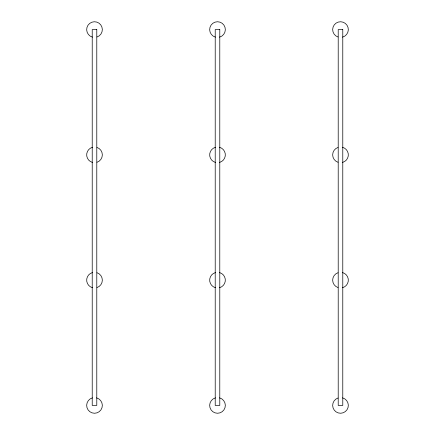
<?xml version="1.0" encoding="UTF-8"?>
<svg xmlns="http://www.w3.org/2000/svg" width="435" height="435" viewBox="0 0 435 435"><rect width="100%" height="100%" fill="white"/><g stroke="black" fill="none" stroke-linecap="round" stroke-linejoin="round"><path stroke-width="0.65" d="M337.984 36.997A7.83 7.83 0 0 1 334.281 24.817A7.83 7.83 0 0 1 347.005 25.23A7.83 7.83 0 0 1 342.524 37.144M215.472 37.144A7.83 7.83 0 0 1 211.084 25.089A7.83 7.83 0 0 1 223.916 25.089A7.83 7.83 0 0 1 219.528 37.144M92.476 37.144A7.83 7.83 0 0 1 87.995 25.23A7.83 7.83 0 0 1 100.719 24.817A7.83 7.83 0 0 1 97.016 36.997M97.016 147.443A7.83 7.83 0 0 1 97.016 162.277M92.476 162.424A7.83 7.83 0 0 1 92.476 147.296M342.524 147.296A7.83 7.83 0 0 1 342.524 162.424M337.984 162.277A7.83 7.83 0 0 1 337.984 147.443M219.528 147.296A7.83 7.83 0 0 1 219.528 162.424M215.472 162.424A7.83 7.83 0 0 1 215.472 147.296M342.524 272.576A7.83 7.83 0 0 1 342.524 287.704M337.984 287.557A7.83 7.83 0 0 1 337.984 272.723M219.528 272.576A7.83 7.83 0 0 1 219.528 287.704M215.472 287.704A7.83 7.83 0 0 1 215.472 272.576M97.016 272.723A7.83 7.83 0 0 1 97.016 287.557M92.476 287.704A7.83 7.83 0 0 1 92.476 272.576M342.524 397.856A7.83 7.83 0 0 1 347.005 409.77A7.83 7.83 0 0 1 334.281 410.183A7.83 7.83 0 0 1 337.984 398.003M219.528 397.856A7.83 7.83 0 0 1 223.916 409.911A7.83 7.83 0 0 1 211.084 409.911A7.83 7.83 0 0 1 215.472 397.856M96.532 397.856A7.83 7.83 0 0 1 100.92 409.911A7.83 7.83 0 0 1 88.087 409.911A7.83 7.83 0 0 1 92.476 397.856M96.787 29.58L92.22 29.58L92.22 405.42L96.787 405.42L96.787 29.58M219.784 29.58L215.216 29.58L215.216 405.42L219.784 405.42L219.784 29.58M342.78 29.58L338.212 29.58L338.212 405.42L342.78 405.42L342.78 29.58"/></g></svg>
